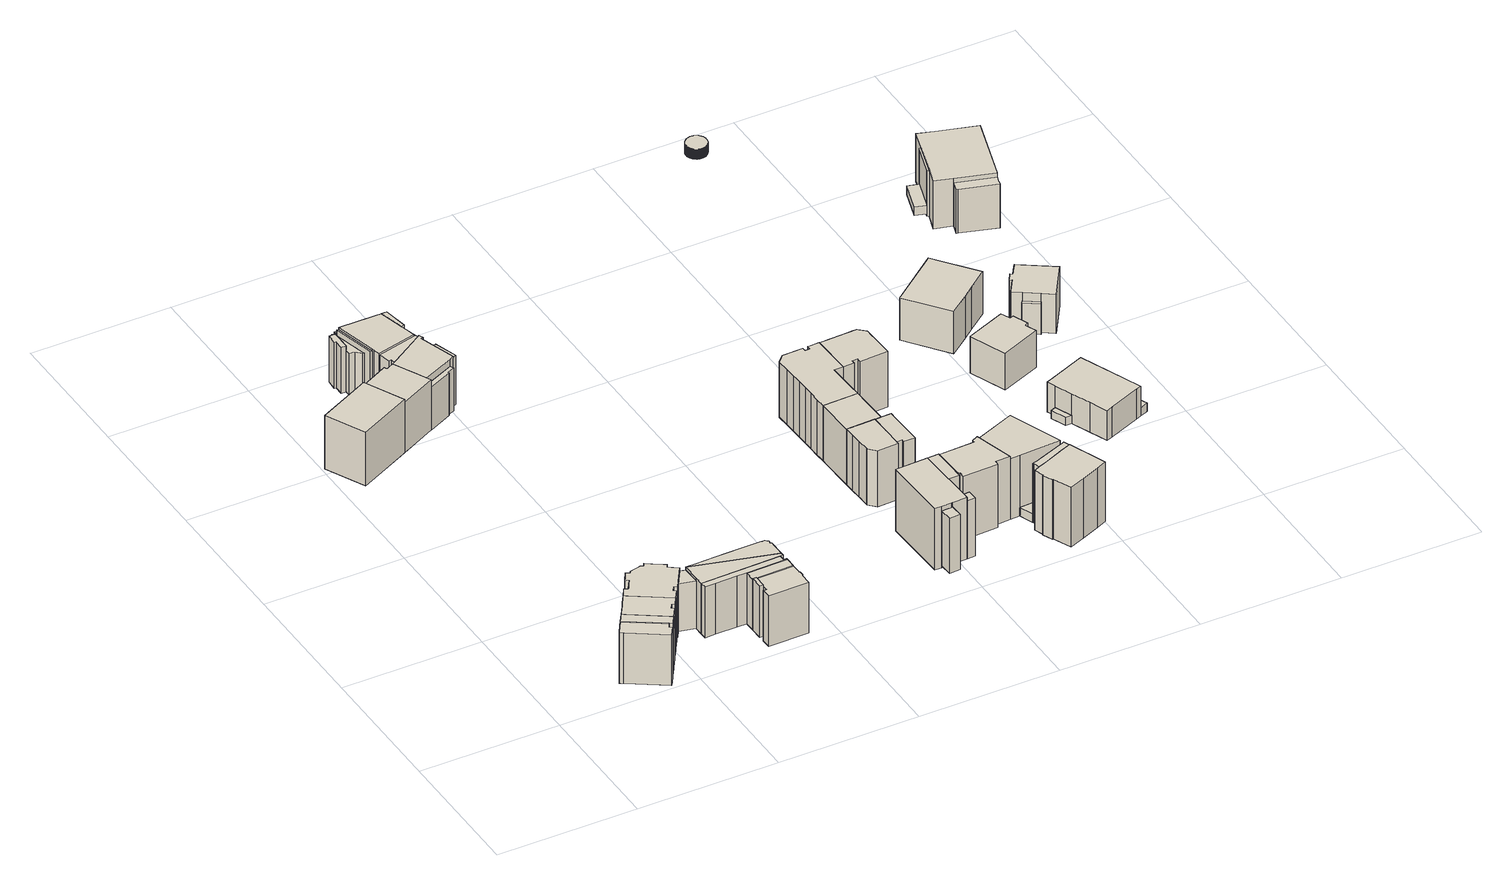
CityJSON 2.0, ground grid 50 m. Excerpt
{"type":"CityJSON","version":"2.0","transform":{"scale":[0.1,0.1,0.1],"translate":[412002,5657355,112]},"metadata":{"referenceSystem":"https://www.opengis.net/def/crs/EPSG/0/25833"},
"CityObjects":{
"building1":{"type":"Building","attributes":{"Gemeindeschluessel":14612000,"Geometrietyp2DReferenz":"3000","function":"31001_9998","roofType":"9999"},"children":["building1-1","building1-2"]},
"building1-1":{"type":"BuildingPart","attributes":{"Dachtyp_tdc":"tdcPolyFlatRoof","Dachneigung":0,"QualitaetDacherkennung":26,"Geometrietyp2DReferenz":"3000","measuredHeight":19.75,"roofType":"1000"},"parents":["building1"],"geometry":[{"type":"Solid","lod":"1","boundaries":[[[[0,1,2,3,4,5]],[[6,7,8,9,10,11]],[[5,7,6,0]],[[4,8,7,5]],[[3,9,8,4]],[[2,10,9,3]],[[1,11,10,2]],[[0,6,11,1]]]]}]},
"building1-2":{"type":"BuildingPart","attributes":{"Dachtyp_tdc":"tdcPolyFlatRoof","Dachneigung":0,"QualitaetDacherkennung":43,"Geometrietyp2DReferenz":"3000","measuredHeight":19.54,"roofType":"1000"},"parents":["building1"],"geometry":[{"type":"Solid","lod":"1","boundaries":[[[[12,13,14,15,16,17,18,19]],[[20,11,10,21,22,23,24,25]],[[19,11,20,12]],[[18,10,11,19]],[[17,21,10,18]],[[16,22,21,17]],[[15,23,22,16]],[[14,24,23,15]],[[13,25,24,14]],[[12,20,25,13]]]]}]},
"building2":{"type":"Building","attributes":{"Dachtyp_tdc":"tdcPolyFlatRoof","Gemeindeschluessel":14612000,"Dachneigung":0,"QualitaetDacherkennung":38,"Geometrietyp2DReferenz":"3000","measuredHeight":19.68,"function":"31001_9998","roofType":"1000"},"geometry":[{"type":"Solid","lod":"1","boundaries":[[[[5,4,26,27,28,29,30,31,32,33,34,35,0]],[[7,6,36,37,38,39,40,41,42,43,44,45,8]],[[0,6,7,5]],[[35,36,6,0]],[[34,37,36,35]],[[33,38,37,34]],[[32,39,38,33]],[[31,40,39,32]],[[30,41,40,31]],[[29,42,41,30]],[[28,43,42,29]],[[27,44,43,28]],[[26,45,44,27]],[[4,8,45,26]],[[5,7,8,4]]]]}]},
"building3":{"type":"Building","attributes":{"Dachtyp_tdc":"tdcPolyFlatRoof","Gemeindeschluessel":14612000,"Dachneigung":0,"QualitaetDacherkennung":42,"Geometrietyp2DReferenz":"3000","measuredHeight":19.57,"function":"31001_9998","roofType":"1000"},"geometry":[{"type":"Solid","lod":"1","boundaries":[[[[46,47,48,49,50,51,52,53,54,55,56,57,58,59,60,61,62,63,64,65,66,67,68,69,70,71,72,73]],[[74,75,76,77,78,79,80,81,82,83,84,85,86,87,88,89,90,91,92,93,94,95,96,97,98,99,100,101]],[[73,75,74,46]],[[72,76,75,73]],[[71,77,76,72]],[[70,78,77,71]],[[69,79,78,70]],[[68,80,79,69]],[[67,81,80,68]],[[66,82,81,67]],[[65,83,82,66]],[[64,84,83,65]],[[63,85,84,64]],[[62,86,85,63]],[[61,87,86,62]],[[60,88,87,61]],[[59,89,88,60]],[[58,90,89,59]],[[57,91,90,58]],[[56,92,91,57]],[[55,93,92,56]],[[54,94,93,55]],[[53,95,94,54]],[[52,96,95,53]],[[51,97,96,52]],[[50,98,97,51]],[[49,99,98,50]],[[48,100,99,49]],[[47,101,100,48]],[[46,74,101,47]]]]}]},
"building4":{"type":"Building","attributes":{"Dachtyp_tdc":"tdcHipAndGableRoof","Gemeindeschluessel":14612000,"Dachneigung":25.98,"QualitaetDacherkennung":74,"Geometrietyp2DReferenz":"3000","measuredHeight":22.42,"function":"31001_9998","roofType":"5000"},"geometry":[{"type":"Solid","lod":"1","boundaries":[[[[102,103,104,105]],[[106,107,108,109]],[[105,107,106,102]],[[104,108,107,105]],[[103,109,108,104]],[[102,106,109,103]]]]}]},
"building5":{"type":"Building","attributes":{"Gemeindeschluessel":14612000,"Geometrietyp2DReferenz":"3000","function":"31001_9998","roofType":"9999"},"children":["building5-1","building5-2"]},
"building5-1":{"type":"BuildingPart","attributes":{"Dachtyp_tdc":"tdcGableRoof","Dachneigung":25.85,"QualitaetDacherkennung":44,"Geometrietyp2DReferenz":"3000","measuredHeight":4.5,"roofType":"3100"},"parents":["building5"],"geometry":[{"type":"Solid","lod":"1","boundaries":[[[[110,111,112,113,114,115,116,117,118,119,120,121,122,123,124]],[[125,126,127,128,129,130,131,132,133,134,135,136,137,138,139]],[[124,126,125,110]],[[123,127,126,124]],[[122,128,127,123]],[[121,129,128,122]],[[120,130,129,121]],[[119,131,130,120]],[[118,132,131,119]],[[117,133,132,118]],[[116,134,133,117]],[[115,135,134,116]],[[114,136,135,115]],[[113,137,136,114]],[[112,138,137,113]],[[111,139,138,112]],[[110,125,139,111]]]]}]},
"building5-2":{"type":"BuildingPart","attributes":{"Dachtyp_tdc":"tdcGableRoof","Dachneigung":18.68,"QualitaetDacherkennung":45,"Geometrietyp2DReferenz":"3000","measuredHeight":4.35,"roofType":"3100"},"parents":["building5"],"geometry":[{"type":"MultiSurface","lod":"1","boundaries":[[[140,141,142,143,144,145,146,147,148,149,150,149,151,152,153,154]],[[155,156,157,132,158,159,130,159,160,161,162,163,164,165,166,167]],[[154,156,155,140]],[[153,157,156,154]],[[152,132,157,153]],[[151,158,132,152]],[[151,149,159,158]],[[149,159,130,150]],[[148,160,159,149]],[[147,161,160,148]],[[146,162,161,147]],[[145,163,162,146]],[[144,164,163,145]],[[143,165,164,144]],[[142,166,165,143]],[[141,167,166,142]],[[140,155,167,141]]]}]},
"building6":{"type":"Building","attributes":{"Dachtyp_tdc":"tdcFreeFormRoof","Gemeindeschluessel":14612000,"Dachneigung":36.76,"QualitaetDacherkennung":71,"Geometrietyp2DReferenz":"3000","measuredHeight":22.38,"function":"31001_9998","roofType":"5000"},"geometry":[{"type":"Solid","lod":"1","boundaries":[[[[168,169,170,171,172,173]],[[109,174,175,176,177,106]],[[173,174,109,168]],[[172,175,174,173]],[[171,176,175,172]],[[170,177,176,171]],[[169,106,177,170]],[[168,109,106,169]]]]}]},
"building7":{"type":"Building","attributes":{"Gemeindeschluessel":14612000,"Geometrietyp2DReferenz":"3000","function":"31001_9998","roofType":"9999"},"children":["building7-1","building7-2","building7-3","building7-4","building7-5"]},
"building7-1":{"type":"BuildingPart","attributes":{"Dachtyp_tdc":"tdcPolyFlatRoof","Dachneigung":0,"QualitaetDacherkennung":52,"Geometrietyp2DReferenz":"3000","measuredHeight":18.41,"roofType":"1000"},"parents":["building7"],"geometry":[{"type":"Solid","lod":"1","boundaries":[[[[178,179,180,181,182,183]],[[184,185,186,187,188,189]],[[183,185,184,178]],[[182,186,185,183]],[[181,187,186,182]],[[180,188,187,181]],[[179,189,188,180]],[[178,184,189,179]]]]}]},
"building7-2":{"type":"BuildingPart","attributes":{"Dachtyp_tdc":"tdcPolyFlatRoof","Dachneigung":0,"QualitaetDacherkennung":46,"Geometrietyp2DReferenz":"3000","measuredHeight":19.6,"roofType":"1000"},"parents":["building7"],"geometry":[{"type":"Solid","lod":"1","boundaries":[[[[190,191,192,193,194,195,196,197,198]],[[199,200,201,202,203,204,205,206,207]],[[198,200,199,190]],[[197,201,200,198]],[[196,202,201,197]],[[195,203,202,196]],[[194,204,203,195]],[[193,205,204,194]],[[192,206,205,193]],[[191,207,206,192]],[[190,199,207,191]]]]}]},
"building7-3":{"type":"BuildingPart","attributes":{"Dachtyp_tdc":"tdcPolyFlatRoof","Dachneigung":0,"QualitaetDacherkennung":49,"Geometrietyp2DReferenz":"3000","measuredHeight":19.62,"roofType":"1000"},"parents":["building7"],"geometry":[{"type":"Solid","lod":"1","boundaries":[[[[208,209,210,211,212,213,214,215,216,217,218,219,220,221,222,223]],[[224,188,225,226,227,228,229,230,231,232,233,234,235,236,237,238]],[[223,188,224,208]],[[222,225,188,223]],[[221,226,225,222]],[[220,227,226,221]],[[219,228,227,220]],[[218,229,228,219]],[[217,230,229,218]],[[216,231,230,217]],[[215,232,231,216]],[[214,233,232,215]],[[213,234,233,214]],[[212,235,234,213]],[[211,236,235,212]],[[210,237,236,211]],[[209,238,237,210]],[[208,224,238,209]]]]}]},
"building7-4":{"type":"BuildingPart","attributes":{"Dachtyp_tdc":"tdcPolyFlatRoof","Dachneigung":0,"QualitaetDacherkennung":49,"Geometrietyp2DReferenz":"3000","measuredHeight":19.62,"roofType":"1000"},"parents":["building7"],"geometry":[{"type":"Solid","lod":"1","boundaries":[[[[208,223,239,195,194,240]],[[224,241,204,203,189,188]],[[240,241,224,208]],[[194,204,241,240]],[[195,203,204,194]],[[239,189,203,195]],[[223,188,189,239]],[[208,224,188,223]]]]}]},
"building7-5":{"type":"BuildingPart","attributes":{"Dachtyp_tdc":"tdcPolyFlatRoof","Dachneigung":0,"QualitaetDacherkennung":58,"Geometrietyp2DReferenz":"3000","measuredHeight":19.65,"roofType":"1000"},"parents":["building7"],"geometry":[{"type":"Solid","lod":"1","boundaries":[[[[242,243,191,190]],[[244,199,207,245]],[[190,199,244,242]],[[191,207,199,190]],[[243,245,207,191]],[[242,244,245,243]]]]}]},
"building8":{"type":"Building","attributes":{"Gemeindeschluessel":14612000,"Geometrietyp2DReferenz":"3000","function":"31001_9998","roofType":"9999"},"children":["building8-1","building8-2"]},
"building8-1":{"type":"BuildingPart","attributes":{"Dachtyp_tdc":"tdcPolyFlatRoof","Dachneigung":0,"QualitaetDacherkennung":61,"Geometrietyp2DReferenz":"3000","measuredHeight":19.48,"roofType":"1000"},"parents":["building8"],"geometry":[{"type":"Solid","lod":"1","boundaries":[[[[246,247,248,249,250,251,252,253,254,255,256]],[[257,258,259,260,261,245,262,263,264,265,266]],[[256,258,257,246]],[[255,259,258,256]],[[254,260,259,255]],[[253,261,260,254]],[[252,245,261,253]],[[251,262,245,252]],[[250,263,262,251]],[[249,264,263,250]],[[248,265,264,249]],[[247,266,265,248]],[[246,257,266,247]]]]}]},
"building8-2":{"type":"BuildingPart","attributes":{"Dachtyp_tdc":"tdcPolyFlatRoof","Dachneigung":8.35,"QualitaetDacherkennung":62,"Geometrietyp2DReferenz":"3000","measuredHeight":19.93,"roofType":"2100"},"parents":["building8"],"geometry":[{"type":"Solid","lod":"1","boundaries":[[[[267,268,269,270]],[[244,261,260,271]],[[270,261,244,267]],[[269,260,261,270]],[[268,271,260,269]],[[267,244,271,268]]]]}]},
"building9":{"type":"Building","attributes":{"Gemeindeschluessel":14612000,"Geometrietyp2DReferenz":"3000","function":"31001_9998","roofType":"9999"},"children":["building9-1","building9-2","building9-3","building9-4","building9-5","building9-6"]},
"building9-1":{"type":"BuildingPart","attributes":{"Dachtyp_tdc":"tdcFreeFormRoof","Dachneigung":81.73,"QualitaetDacherkennung":39,"Geometrietyp2DReferenz":"3000","measuredHeight":20.29,"roofType":"5000"},"parents":["building9"],"geometry":[{"type":"Solid","lod":"1","boundaries":[[[[272,273,274,275,276,277,278,279,280]],[[281,282,283,284,285,286,287,288,289]],[[280,282,281,272]],[[279,283,282,280]],[[278,284,283,279]],[[277,285,284,278]],[[276,286,285,277]],[[275,287,286,276]],[[274,288,287,275]],[[273,289,288,274]],[[272,281,289,273]]]]}]},
"building9-2":{"type":"BuildingPart","attributes":{"Dachtyp_tdc":"tdcGableRoof","Dachneigung":38.11,"QualitaetDacherkennung":64,"Geometrietyp2DReferenz":"3000","measuredHeight":20.78,"roofType":"3100"},"parents":["building9"],"geometry":[{"type":"Solid","lod":"1","boundaries":[[[[290,291,292,293]],[[294,295,296,297]],[[293,295,294,290]],[[292,296,295,293]],[[291,297,296,292]],[[290,294,297,291]]]]}]},
"building9-3":{"type":"BuildingPart","attributes":{"Dachtyp_tdc":"tdcGableRoof","Dachneigung":45.44,"QualitaetDacherkennung":45,"Geometrietyp2DReferenz":"3000","measuredHeight":23.15,"roofType":"3100"},"parents":["building9"],"geometry":[{"type":"Solid","lod":"1","boundaries":[[[[298,299,300,301,302,303,304,305,306,307]],[[297,308,309,310,311,312,313,314,288,294]],[[307,308,297,298]],[[306,309,308,307]],[[305,310,309,306]],[[304,311,310,305]],[[303,312,311,304]],[[302,313,312,303]],[[301,314,313,302]],[[300,288,314,301]],[[299,294,288,300]],[[298,297,294,299]]]]}]},
"building9-4":{"type":"BuildingPart","attributes":{"Dachtyp_tdc":"tdcFreeFormRoof","Dachneigung":83.41,"QualitaetDacherkennung":48,"Geometrietyp2DReferenz":"3000","measuredHeight":19.82,"roofType":"5000"},"parents":["building9"],"geometry":[{"type":"Solid","lod":"1","boundaries":[[[[315,316,317,318]],[[313,319,289,314]],[[318,319,313,315]],[[317,289,319,318]],[[316,314,289,317]],[[315,313,314,316]]]]}]},
"building9-5":{"type":"BuildingPart","attributes":{"Dachtyp_tdc":"tdcGableRoof","Dachneigung":36.3,"QualitaetDacherkennung":21,"Geometrietyp2DReferenz":"3000","measuredHeight":18.09,"roofType":"3100"},"parents":["building9"],"geometry":[{"type":"Solid","lod":"1","boundaries":[[[[320,321,322,323,324,325,326,327,328,329]],[[330,331,332,333,334,335,281,336,337,338]],[[329,331,330,320]],[[328,332,331,329]],[[327,333,332,328]],[[326,334,333,327]],[[325,335,334,326]],[[324,281,335,325]],[[323,336,281,324]],[[322,337,336,323]],[[321,338,337,322]],[[320,330,338,321]]]]}]},
"building9-6":{"type":"BuildingPart","attributes":{"Dachtyp_tdc":"tdcFreeFormRoof","Dachneigung":55.7,"QualitaetDacherkennung":13,"Geometrietyp2DReferenz":"3000","measuredHeight":18.67,"roofType":"5000"},"parents":["building9"],"geometry":[{"type":"Solid","lod":"1","boundaries":[[[[339,340,341,342,343,344]],[[345,346,334,332,347,348]],[[344,346,345,339]],[[343,334,346,344]],[[342,332,334,343]],[[341,347,332,342]],[[340,348,347,341]],[[339,345,348,340]]]]}]},
"building10":{"type":"Building","attributes":{"Gemeindeschluessel":14612000,"Geometrietyp2DReferenz":"3000","function":"31001_9998","roofType":"9999"},"children":["building10-1","building10-2","building10-3","building10-4"]},
"building10-1":{"type":"BuildingPart","attributes":{"Dachtyp_tdc":"tdcFreeFormRoof","Dachneigung":74.92,"QualitaetDacherkennung":21,"Geometrietyp2DReferenz":"3000","measuredHeight":18.98,"roofType":"5000"},"parents":["building10"],"geometry":[{"type":"Solid","lod":"1","boundaries":[[[[349,350,351,352,353,354,355,356]],[[357,358,359,360,361,362,363,364]],[[356,358,357,349]],[[355,359,358,356]],[[354,360,359,355]],[[353,361,360,354]],[[352,362,361,353]],[[351,363,362,352]],[[350,364,363,351]],[[349,357,364,350]]]]}]},
"building10-2":{"type":"BuildingPart","attributes":{"Dachtyp_tdc":"tdcGableRoof","Dachneigung":38.76,"QualitaetDacherkennung":41,"Geometrietyp2DReferenz":"3000","measuredHeight":20.73,"roofType":"3100"},"parents":["building10"],"geometry":[{"type":"Solid","lod":"1","boundaries":[[[[365,366,367,368]],[[369,370,371,372]],[[368,370,369,365]],[[367,371,370,368]],[[366,372,371,367]],[[365,369,372,366]]]]}]},
"building10-3":{"type":"BuildingPart","attributes":{"Dachtyp_tdc":"tdcHipAndGableRoof","Dachneigung":34.8,"QualitaetDacherkennung":24,"Geometrietyp2DReferenz":"3000","measuredHeight":22.29,"roofType":"5000"},"parents":["building10"],"geometry":[{"type":"Solid","lod":"1","boundaries":[[[[373,374,375,376,377,378,379,380,381,382,383]],[[384,385,386,387,388,389,390,369,372,364,363]],[[383,385,384,373]],[[382,386,385,383]],[[381,387,386,382]],[[380,388,387,381]],[[379,389,388,380]],[[378,390,389,379]],[[377,369,390,378]],[[376,372,369,377]],[[375,364,372,376]],[[374,363,364,375]],[[373,384,363,374]]]]}]},
"building10-4":{"type":"BuildingPart","attributes":{"Dachtyp_tdc":"tdcGableRoof","Dachneigung":50.47,"QualitaetDacherkennung":64,"Geometrietyp2DReferenz":"3000","measuredHeight":23.07,"roofType":"3100"},"parents":["building10"],"geometry":[{"type":"Solid","lod":"1","boundaries":[[[[391,392,393,394,395,396,397,398,399,400]],[[401,388,402,386,403,404,405,406,407,408]],[[400,388,401,391]],[[399,402,388,400]],[[398,386,402,399]],[[397,403,386,398]],[[396,404,403,397]],[[395,405,404,396]],[[394,406,405,395]],[[393,407,406,394]],[[392,408,407,393]],[[391,401,408,392]]]]}]},
"building11":{"type":"Building","attributes":{"Dachtyp_tdc":"tdcGableRoof","Gemeindeschluessel":14612000,"Dachneigung":64.94,"QualitaetDacherkennung":9,"Geometrietyp2DReferenz":"3000","measuredHeight":23.88,"function":"31001_9998","roofType":"3100"},"geometry":[{"type":"Solid","lod":"1","boundaries":[[[[409,410,411,412]],[[413,414,415,416]],[[412,414,413,409]],[[411,415,414,412]],[[410,416,415,411]],[[409,413,416,410]]]]}]},
"building12":{"type":"Building","attributes":{"Gemeindeschluessel":14612000,"Geometrietyp2DReferenz":"3000","function":"31001_9998","roofType":"9999"},"children":["building12-1","building12-2","building12-3"]},
"building12-1":{"type":"BuildingPart","attributes":{"Dachtyp_tdc":"tdcGableRoof","Dachneigung":36,"QualitaetDacherkennung":92,"Geometrietyp2DReferenz":"3000","measuredHeight":26.16,"roofType":"3100"},"parents":["building12"],"geometry":[{"type":"Solid","lod":"1","boundaries":[[[[417,418,419,420,421,422,423]],[[424,425,426,427,428,429,430]],[[423,425,424,417]],[[422,426,425,423]],[[421,427,426,422]],[[420,428,427,421]],[[419,429,428,420]],[[418,430,429,419]],[[417,424,430,418]]]]}]},
"building12-2":{"type":"BuildingPart","attributes":{"Dachtyp_tdc":"tdcHipAndGableRoof","Dachneigung":38.41,"QualitaetDacherkennung":63,"Geometrietyp2DReferenz":"3000","measuredHeight":26.2,"roofType":"5000"},"parents":["building12"],"geometry":[{"type":"Solid","lod":"1","boundaries":[[[[431,423,422,432,433,434,435,436,437,438]],[[439,440,441,442,443,444,445,446,426,425]],[[438,440,439,431]],[[437,441,440,438]],[[436,442,441,437]],[[435,443,442,436]],[[434,444,443,435]],[[433,445,444,434]],[[432,446,445,433]],[[422,426,446,432]],[[423,425,426,422]],[[431,439,425,423]]]]}]},
"building12-3":{"type":"BuildingPart","attributes":{"Dachtyp_tdc":"tdcPolyFlatRoof","Dachneigung":26.64,"QualitaetDacherkennung":100,"Geometrietyp2DReferenz":"3000","measuredHeight":23.22,"roofType":"2100"},"parents":["building12"],"geometry":[{"type":"Solid","lod":"1","boundaries":[[[[447,448,449,450]],[[451,452,440,439]],[[450,452,451,447]],[[449,440,452,450]],[[448,439,440,449]],[[447,451,439,448]]]]}]},
"building13":{"type":"Building","attributes":{"Gemeindeschluessel":14612000,"Geometrietyp2DReferenz":"3000","function":"31001_9998","roofType":"9999"},"children":["building13-1","building13-2","building13-3"]},
"building13-1":{"type":"BuildingPart","attributes":{"Dachtyp_tdc":"tdcPolyFlatRoof","Dachneigung":0,"QualitaetDacherkennung":44,"Geometrietyp2DReferenz":"3000","measuredHeight":21.43,"roofType":"1000"},"parents":["building13"],"geometry":[{"type":"Solid","lod":"1","boundaries":[[[[453,454,455,456]],[[457,458,459,460]],[[456,458,457,453]],[[455,459,458,456]],[[454,460,459,455]],[[453,457,460,454]]]]}]},
"building13-2":{"type":"BuildingPart","attributes":{"Dachtyp_tdc":"tdcPolyFlatRoof","Dachneigung":0,"QualitaetDacherkennung":56,"Geometrietyp2DReferenz":"3000","measuredHeight":21.45,"roofType":"1000"},"parents":["building13"],"geometry":[{"type":"Solid","lod":"1","boundaries":[[[[461,462,463,464,465,466,467,468,469,456]],[[470,458,471,472,473,474,475,476,477,478]],[[456,458,470,461]],[[469,471,458,456]],[[468,472,471,469]],[[467,473,472,468]],[[466,474,473,467]],[[465,475,474,466]],[[464,476,475,465]],[[463,477,476,464]],[[462,478,477,463]],[[461,470,478,462]]]]}]},
"building13-3":{"type":"BuildingPart","attributes":{"Dachtyp_tdc":"tdcPolyFlatRoof","Dachneigung":0,"QualitaetDacherkennung":40,"Geometrietyp2DReferenz":"3000","measuredHeight":21.57,"roofType":"1000"},"parents":["building13"],"geometry":[{"type":"Solid","lod":"1","boundaries":[[[[479,480,481,482,483,484,485,486,487]],[[470,478,488,489,490,491,492,493,459]],[[487,478,470,479]],[[486,488,478,487]],[[485,489,488,486]],[[484,490,489,485]],[[483,491,490,484]],[[482,492,491,483]],[[481,493,492,482]],[[480,459,493,481]],[[479,470,459,480]]]]}]},
"building14":{"type":"Building","attributes":{"Dachtyp_tdc":"tdcPolyFlatRoof","Gemeindeschluessel":14612000,"Dachneigung":0,"QualitaetDacherkennung":51,"Geometrietyp2DReferenz":"3000","measuredHeight":21.41,"function":"31001_9998","roofType":"1000"},"geometry":[{"type":"Solid","lod":"1","boundaries":[[[[494,495,496,497,498,499,500,501,502,503,504,454,453,505,506,507,508,509]],[[510,511,512,513,514,515,516,517,518,519,520,521,522,523,524,525,526,527]],[[509,511,510,494]],[[508,512,511,509]],[[507,513,512,508]],[[506,514,513,507]],[[505,515,514,506]],[[453,516,515,505]],[[454,517,516,453]],[[504,518,517,454]],[[503,519,518,504]],[[502,520,519,503]],[[501,521,520,502]],[[500,522,521,501]],[[499,523,522,500]],[[498,524,523,499]],[[497,525,524,498]],[[496,526,525,497]],[[495,527,526,496]],[[494,510,527,495]]]]}]},
"building15":{"type":"Building","attributes":{"Dachtyp_tdc":"tdcFreeFormRoof","Gemeindeschluessel":14612000,"Dachneigung":37.62,"QualitaetDacherkennung":92,"Geometrietyp2DReferenz":"3000","measuredHeight":27.52,"function":"31001_9998","roofType":"5000"},"geometry":[{"type":"Solid","lod":"1","boundaries":[[[[528,529,530,531,532,533,534,535,536,537]],[[538,539,540,541,542,543,544,545,546,547]],[[537,539,538,528]],[[536,540,539,537]],[[535,541,540,536]],[[534,542,541,535]],[[533,543,542,534]],[[532,544,543,533]],[[531,545,544,532]],[[530,546,545,531]],[[529,547,546,530]],[[528,538,547,529]]]]}]},
"building16":{"type":"Building","attributes":{"Dachtyp_tdc":"tdcPolyFlatRoof","Gemeindeschluessel":14612000,"Dachneigung":0,"QualitaetDacherkennung":48,"Geometrietyp2DReferenz":"3000","measuredHeight":21.56,"function":"31001_9998","roofType":"1000"},"geometry":[{"type":"Solid","lod":"1","boundaries":[[[[548,549,550,551,552,553,554,555,556,557,558,559,560,561]],[[562,563,564,565,566,567,568,569,570,571,572,573,574,575]],[[561,563,562,548]],[[560,564,563,561]],[[559,565,564,560]],[[558,566,565,559]],[[557,567,566,558]],[[556,568,567,557]],[[555,569,568,556]],[[554,570,569,555]],[[553,571,570,554]],[[552,572,571,553]],[[551,573,572,552]],[[550,574,573,551]],[[549,575,574,550]],[[548,562,575,549]]]]}]},
"building17":{"type":"Building","attributes":{"Gemeindeschluessel":14612000,"Geometrietyp2DReferenz":"3000","function":"31001_9998","roofType":"9999"},"children":["building17-1","building17-2"]},
"building17-1":{"type":"BuildingPart","attributes":{"Dachtyp_tdc":"tdcPolyFlatRoof","Dachneigung":6.9,"QualitaetDacherkennung":29,"Geometrietyp2DReferenz":"3000","measuredHeight":3.65,"roofType":"2100"},"parents":["building17"],"geometry":[{"type":"Solid","lod":"1","boundaries":[[[[576,577,578,579,580,581]],[[582,583,584,585,586,587]],[[581,583,582,576]],[[580,584,583,581]],[[579,585,584,580]],[[578,586,585,579]],[[577,587,586,578]],[[576,582,587,577]]]]}]},
"building17-2":{"type":"BuildingPart","attributes":{"Dachtyp_tdc":"tdcGableRoof","Dachneigung":17.9,"QualitaetDacherkennung":15,"Geometrietyp2DReferenz":"3000","measuredHeight":25.08,"roofType":"3100"},"parents":["building17"],"geometry":[{"type":"Solid","lod":"1","boundaries":[[[[588,589,590,591,592]],[[582,538,547,593,583]],[[592,538,582,588]],[[591,547,538,592]],[[590,593,547,591]],[[589,583,593,590]],[[588,582,583,589]]]]}]},
"building18":{"type":"Building","attributes":{"Gemeindeschluessel":14612000,"Geometrietyp2DReferenz":"3000","function":"31001_9998","roofType":"9999"},"children":["building18-1","building18-2"]},
"building18-1":{"type":"BuildingPart","attributes":{"Dachtyp_tdc":"tdcCutGableRoof","Dachneigung":37.56,"QualitaetDacherkennung":64,"Geometrietyp2DReferenz":"3000","measuredHeight":25.88,"roofType":"9999"},"parents":["building18"],"geometry":[{"type":"Solid","lod":"1","boundaries":[[[[594,595,596,597,598,599,600,601,602,603,604,605,606]],[[607,608,609,610,611,612,613,614,615,616,617,618,619]],[[606,608,607,594]],[[605,609,608,606]],[[604,610,609,605]],[[603,611,610,604]],[[602,612,611,603]],[[601,613,612,602]],[[600,614,613,601]],[[599,615,614,600]],[[598,616,615,599]],[[597,617,616,598]],[[596,618,617,597]],[[595,619,618,596]],[[594,607,619,595]]]]}]},
"building18-2":{"type":"BuildingPart","attributes":{"Dachtyp_tdc":"tdcCutGableRoof","Dachneigung":56.03,"QualitaetDacherkennung":53,"Geometrietyp2DReferenz":"3000","measuredHeight":25.89,"roofType":"9999"},"parents":["building18"],"geometry":[{"type":"Solid","lod":"1","boundaries":[[[[620,621,622,623,624,625,626,627,628,629,630,631]],[[632,633,607,634,635,617,636,637,638,639,640,641]],[[631,633,632,620]],[[630,607,633,631]],[[629,634,607,630]],[[628,635,634,629]],[[627,617,635,628]],[[626,636,617,627]],[[625,637,636,626]],[[624,638,637,625]],[[623,639,638,624]],[[622,640,639,623]],[[621,641,640,622]],[[620,632,641,621]]]]}]},
"building19":{"type":"Building","attributes":{"Dachtyp_tdc":"tdcFreeFormRoof","Gemeindeschluessel":14612000,"Dachneigung":29.8,"QualitaetDacherkennung":33,"Geometrietyp2DReferenz":"3000","measuredHeight":16.16,"function":"31001_9998","roofType":"5000"},"geometry":[{"type":"Solid","lod":"1","boundaries":[[[[642,643,644,645,646,647,648,649]],[[650,651,652,653,654,655,656,657]],[[649,651,650,642]],[[648,652,651,649]],[[647,653,652,648]],[[646,654,653,647]],[[645,655,654,646]],[[644,656,655,645]],[[643,657,656,644]],[[642,650,657,643]]]]}]},
"building20":{"type":"Building","attributes":{"name":"Dresden School of Management","Dachtyp_tdc":"tdcFreeFormRoof","Gemeindeschluessel":14612000,"Dachneigung":17.14,"QualitaetDacherkennung":80,"Geometrietyp2DReferenz":"3000","measuredHeight":17.68,"function":"31001_3021","roofType":"5000"},"geometry":[{"type":"Solid","lod":"1","boundaries":[[[[658,659,660,661,662,663]],[[664,665,666,667,668,669]],[[663,665,664,658]],[[662,666,665,663]],[[661,667,666,662]],[[660,668,667,661]],[[659,669,668,660]],[[658,664,669,659]]]]}]},
"building21":{"type":"Building","attributes":{"Gemeindeschluessel":14612000,"Geometrietyp2DReferenz":"3000","function":"31001_9998","roofType":"9999"},"children":["building21-1","building21-2","building21-3"]},
"building21-1":{"type":"BuildingPart","attributes":{"Dachtyp_tdc":"tdcPolyFlatRoof","Dachneigung":0,"QualitaetDacherkennung":55,"Geometrietyp2DReferenz":"3000","measuredHeight":3.1,"roofType":"1000"},"parents":["building21"],"geometry":[{"type":"Solid","lod":"1","boundaries":[[[[670,671,672,673]],[[674,675,676,677]],[[673,675,674,670]],[[672,676,675,673]],[[671,677,676,672]],[[670,674,677,671]]]]}]},
"building21-2":{"type":"BuildingPart","attributes":{"Dachtyp_tdc":"tdcCutGableRoof","Dachneigung":0.005,"QualitaetDacherkennung":49,"Geometrietyp2DReferenz":"3000","measuredHeight":14.62,"roofType":"9999"},"parents":["building21"],"geometry":[{"type":"Solid","lod":"1","boundaries":[[[[678,679,680,681,682,683,684,685,686,687,688,689]],[[690,691,692,693,694,695,696,674,677,697,698,699]],[[689,691,690,678]],[[688,692,691,689]],[[687,693,692,688]],[[686,694,693,687]],[[685,695,694,686]],[[684,696,695,685]],[[683,674,696,684]],[[682,677,674,683]],[[681,697,677,682]],[[680,698,697,681]],[[679,699,698,680]],[[678,690,699,679]]]]}]},
"building21-3":{"type":"BuildingPart","attributes":{"Dachtyp_tdc":"tdcPolyFlatRoof","Dachneigung":0,"QualitaetDacherkennung":85,"Geometrietyp2DReferenz":"3000","measuredHeight":3.17,"roofType":"1000"},"parents":["building21"],"geometry":[{"type":"Solid","lod":"1","boundaries":[[[[700,701,702,703]],[[691,704,705,692]],[[703,704,691,700]],[[702,705,704,703]],[[701,692,705,702]],[[700,691,692,701]]]]}]},
"building22":{"type":"Building","attributes":{"Dachtyp_tdc":"tdcFreeFormRoof","Gemeindeschluessel":14612000,"Dachneigung":11.01,"QualitaetDacherkennung":68,"Geometrietyp2DReferenz":"3000","measuredHeight":4.12,"function":"31001_9998","roofType":"5000"},"geometry":[{"type":"Solid","lod":"1","boundaries":[[[[706,707,708,709,710,711,712,713,714,715,716,717,718,719,720,721,722,723,724,725,726,727,728,729,730,731,732,733,734,735,736,737,738,739,740,741,742,743,744,745,746,747,748,749,750,751,752,753,754,755,756,757,758,759,760,761,762,763,764,765,766,767,768,769,770,771,772,773,774,775,776,777,778,779,780,781,782,783,784,785,786,787,788,789,790,791,792,793]],[[794,795,796,797,798,799,800,801,802,803,804,805,806,807,808,809,810,811,812,813,814,815,816,817,818,819,820,821,822,823,824,825,826,827,828,829,830,831,832,833,834,835,836,837,838,839,840,841,842,843,844,845,846,847,848,849,850,851,852,853,854,855,856,857,858,859,860,861,862,863,864,865,866,867,868,869,870,871,872,873,874,875,876,877,878,879,880,881]],[[793,795,794,706]],[[792,796,795,793]],[[791,797,796,792]],[[790,798,797,791]],[[789,799,798,790]],[[788,800,799,789]],[[787,801,800,788]],[[786,802,801,787]],[[785,803,802,786]],[[784,804,803,785]],[[783,805,804,784]],[[782,806,805,783]],[[781,807,806,782]],[[780,808,807,781]],[[779,809,808,780]],[[778,810,809,779]],[[777,811,810,778]],[[776,812,811,777]],[[775,813,812,776]],[[774,814,813,775]],[[773,815,814,774]],[[772,816,815,773]],[[771,817,816,772]],[[770,818,817,771]],[[769,819,818,770]],[[768,820,819,769]],[[767,821,820,768]],[[766,822,821,767]],[[765,823,822,766]],[[764,824,823,765]],[[763,825,824,764]],[[762,826,825,763]],[[761,827,826,762]],[[760,828,827,761]],[[759,829,828,760]],[[758,830,829,759]],[[757,831,830,758]],[[756,832,831,757]],[[755,833,832,756]],[[754,834,833,755]],[[753,835,834,754]],[[752,836,835,753]],[[751,837,836,752]],[[750,838,837,751]],[[749,839,838,750]],[[748,840,839,749]],[[747,841,840,748]],[[746,842,841,747]],[[745,843,842,746]],[[744,844,843,745]],[[743,845,844,744]],[[742,846,845,743]],[[741,847,846,742]],[[740,848,847,741]],[[739,849,848,740]],[[738,850,849,739]],[[737,851,850,738]],[[736,852,851,737]],[[735,853,852,736]],[[734,854,853,735]],[[733,855,854,734]],[[732,856,855,733]],[[731,857,856,732]],[[730,858,857,731]],[[729,859,858,730]],[[728,860,859,729]],[[727,861,860,728]],[[726,862,861,727]],[[725,863,862,726]],[[724,864,863,725]],[[723,865,864,724]],[[722,866,865,723]],[[721,867,866,722]],[[720,868,867,721]],[[719,869,868,720]],[[718,870,869,719]],[[717,871,870,718]],[[716,872,871,717]],[[715,873,872,716]],[[714,874,873,715]],[[713,875,874,714]],[[712,876,875,713]],[[711,877,876,712]],[[710,878,877,711]],[[709,879,878,710]],[[708,880,879,709]],[[707,881,880,708]],[[706,794,881,707]]]]}]},
"building23":{"type":"Building","attributes":{"Gemeindeschluessel":14612000,"Geometrietyp2DReferenz":"3000","function":"31001_9998","roofType":"9999"},"children":["building23-1","building23-2"]},
"building23-1":{"type":"BuildingPart","attributes":{"Dachtyp_tdc":"tdcFreeFormRoof","Dachneigung":60.29,"QualitaetDacherkennung":28,"Geometrietyp2DReferenz":"3000","measuredHeight":12.38,"roofType":"5000"},"parents":["building23"],"geometry":[{"type":"Solid","lod":"1","boundaries":[[[[882,883,884,885]],[[886,887,888,889]],[[885,887,886,882]],[[884,888,887,885]],[[883,889,888,884]],[[882,886,889,883]]]]}]},
"building23-2":{"type":"BuildingPart","attributes":{"Dachtyp_tdc":"tdcTentRoof","Dachneigung":25.1,"QualitaetDacherkennung":44,"Geometrietyp2DReferenz":"3000","measuredHeight":16.92,"roofType":"3500"},"parents":["building23"],"geometry":[{"type":"Solid","lod":"1","boundaries":[[[[890,891,892,893,894,895,896,897,898,899,900,901,902]],[[887,903,904,905,906,907,908,909,910,911,912,913,888]],[[901,903,887,902]],[[900,904,903,901]],[[899,905,904,900]],[[898,906,905,899]],[[897,907,906,898]],[[896,908,907,897]],[[895,909,908,896]],[[894,910,909,895]],[[893,911,910,894]],[[892,912,911,893]],[[891,913,912,892]],[[890,888,913,891]],[[902,887,888,890]]]]}]},
"building24":{"type":"Building","attributes":{"Dachtyp_tdc":"tdcFreeFormRoof","Gemeindeschluessel":14612000,"Dachneigung":22.52,"QualitaetDacherkennung":4,"Geometrietyp2DReferenz":"3000","measuredHeight":3.77,"function":"31001_9998","roofType":"5000"},"geometry":[{"type":"Solid","lod":"1","boundaries":[[[[914,915,916,917]],[[918,919,920,921]],[[917,919,918,914]],[[916,920,919,917]],[[915,921,920,916]],[[914,918,921,915]]]]}]},
"building25":{"type":"Building","attributes":{"Gemeindeschluessel":14612000,"Geometrietyp2DReferenz":"3000","function":"31001_9998","roofType":"9999"},"children":["building25-1","building25-2","building25-3","building25-4"]},
"building25-1":{"type":"BuildingPart","attributes":{"Dachtyp_tdc":"tdcFreeFormRoof","Dachneigung":19.65,"QualitaetDacherkennung":21,"Geometrietyp2DReferenz":"3000","measuredHeight":16.31,"roofType":"5000"},"parents":["building25"],"geometry":[{"type":"Solid","lod":"1","boundaries":[[[[922,923,924,925,926]],[[927,928,929,930,931]],[[926,928,927,922]],[[925,929,928,926]],[[924,930,929,925]],[[923,931,930,924]],[[922,927,931,923]]]]}]},
"building25-2":{"type":"BuildingPart","attributes":{"Dachtyp_tdc":"tdcPolyFlatRoof","Dachneigung":19.22,"QualitaetDacherkennung":21,"Geometrietyp2DReferenz":"3000","measuredHeight":19.89,"roofType":"2100"},"parents":["building25"],"geometry":[{"type":"Solid","lod":"1","boundaries":[[[[932,933,934,935,936,937]],[[938,939,940,941,942,943]],[[936,939,938,937]],[[935,940,939,936]],[[934,941,940,935]],[[933,942,941,934]],[[932,943,942,933]],[[937,938,943,932]]]]}]},
"building25-3":{"type":"BuildingPart","attributes":{"Dachtyp_tdc":"tdcCutTentRoof","Dachneigung":33.49,"QualitaetDacherkennung":26,"Geometrietyp2DReferenz":"3000","measuredHeight":21.14,"roofType":"9999"},"parents":["building25"],"geometry":[{"type":"Solid","lod":"1","boundaries":[[[[944,945,946,947,948,949,950,951]],[[943,952,931,930,953,954,955,938]],[[951,952,943,944]],[[950,931,952,951]],[[949,930,931,950]],[[948,953,930,949]],[[947,954,953,948]],[[946,955,954,947]],[[945,938,955,946]],[[944,943,938,945]]]]}]},
"building25-4":{"type":"BuildingPart","attributes":{"Dachtyp_tdc":"tdcPolyFlatRoof","Dachneigung":35.39,"QualitaetDacherkennung":36,"Geometrietyp2DReferenz":"3000","measuredHeight":18.38,"roofType":"2100"},"parents":["building25"],"geometry":[{"type":"Solid","lod":"1","boundaries":[[[[956,957,958,959,960,961,962]],[[954,953,963,964,965,966,967]],[[962,953,954,956]],[[961,963,953,962]],[[960,964,963,961]],[[959,965,964,960]],[[958,966,965,959]],[[957,967,966,958]],[[956,954,967,957]]]]}]}
},
"vertices":[
[317,178,206],[297,147,206],[427,66,206],[437,60,206],[455,88,206],[329,170,206],[317,178,9],[329,170,9],[455,88,9],[437,60,9],[427,66,9],[297,147,9],
[286,130,204],[266,98,204],[278,90,204],[404,10,204],[426,43,204],[417,49,204],[427,66,204],[297,147,204],[286,130,9],[417,49,9],[426,43,9],[404,10,9],[278,90,9],[266,98,9],
[478,124,206],[469,130,206],[480,147,206],[489,141,206],[507,169,206],[508,171,206],[381,252,206],[369,260,206],[349,228,206],[338,210,206],[338,210,9],[349,228,9],[369,260,9],[381,252,9],[508,171,9],[507,169,9],[489,141,9],[480,147,9],[469,130,9],[478,124,9],
[595,304,205],[562,326,205],[569,338,205],[564,341,205],[552,349,205],[508,377,205],[501,366,205],[492,371,205],[483,369,205],[463,365,205],[451,362,205],[446,354,205],[439,359,205],[434,362,205],[414,329,205],[425,322,205],[401,283,205],[388,291,205],[369,260,205],[381,252,205],[508,171,205],[529,203,205],[519,209,205],[530,226,205],[540,219,205],[558,247,205],[568,262,205],[583,286,205],[595,304,10],[583,286,10],[568,262,10],[558,247,10],[540,219,10],[530,226,10],[519,209,10],[529,203,10],[508,171,10],[381,252,10],[369,260,10],[388,291,10],[401,283,10],[425,322,10],[414,329,10],[434,362,10],[439,359,10],[446,354,10],[451,362,10],[463,365,10],[483,369,10],[492,371,10],[501,366,10],[508,377,10],[552,349,10],[564,341,10],[569,338,10],[562,326,10],
[267,1481,212],[199,1621,212],[9,1527,212],[78,1387,212],[267,1481,6],[78,1387,6],[9,1527,6],[199,1621,6],
[580,345,56],[584,351,56],[590,347,56],[600,363,56],[611,380,56],[605,384,56],[609,390,56],[575,412,56],[571,406,56],[560,388,56],[546,366,56],[558,359,56],[552,349,56],[564,341,56],[570,351,56],[580,345,20],[570,351,20],[564,341,20],[552,349,20],[558,359,20],[546,366,20],[560,388,20],[571,406,20],[575,412,20],[609,390,20],[605,384,20],[611,380,20],[600,363,20],[590,347,20],[584,351,20],
[538,436,58],[534,430,58],[528,433,58],[517,416,58],[507,400,58],[513,396,58],[509,390,58],[543,368,58],[547,374,58],[550,372,58],[546,366,58],[560,389,58],[571,406,58],[569,408,58],[573,414,58],[538,436,20],[573,414,20],[569,408,20],[560,389,20],[550,372,20],[547,374,20],[543,368,20],[509,390,20],[513,396,20],[507,400,20],[517,416,20],[528,433,20],[534,430,20],
[199,1621,200],[267,1481,200],[398,1545,200],[332,1676,200],[305,1662,200],[300,1672,200],[300,1672,6],[305,1662,6],[332,1676,6],[398,1545,6],
[558,247,193],[614,233,193],[613,299,193],[595,304,193],[583,286,193],[568,262,193],[558,247,9],[568,262,9],[583,286,9],[595,304,9],[613,299,9],[614,233,9],
[764,179,205],[909,182,205],[909,185,205],[898,185,205],[898,206,205],[614,200,205],[615,177,205],[654,178,205],[730,179,205],[764,179,9],[730,179,9],[654,178,9],[615,177,9],[614,200,9],[898,206,9],[898,185,9],[909,185,9],[909,182,9],
[908,219,205],[908,279,205],[902,284,205],[906,287,205],[905,292,205],[895,301,205],[891,302,205],[887,299,205],[883,303,205],[835,302,205],[798,302,205],[760,301,205],[724,301,205],[689,300,205],[653,299,205],[613,299,205],[908,219,9],[653,299,9],[689,300,9],[724,301,9],[760,301,9],[798,302,9],[835,302,9],[883,303,9],[887,299,9],[891,302,9],[895,301,9],[905,292,9],[906,287,9],[902,284,9],[908,279,9],
[614,233,205],[909,206,205],[909,206,9],
[764,141,205],[909,143,205],[764,141,9],[909,143,9],
[766,42,204],[910,44,204],[910,87,204],[913,90,204],[912,104,204],[910,107,204],[909,143,204],[777,141,204],[777,96,204],[778,75,204],[765,75,204],[766,42,9],[765,75,9],[778,75,9],[777,96,9],[777,141,9],[910,107,9],[912,104,9],[913,90,9],[910,87,9],[910,44,9],
[764,141,208],[765,96,208],[777,96,208],[777,141,208],[765,96,9],
[271,1941,175],[274,1930,175],[418,1929,175],[418,1940,175],[380,1940,175],[380,1944,175],[340,1944,175],[303,1945,175],[303,1941,175],[271,1941,6],[303,1941,6],[303,1945,6],[340,1944,6],[380,1944,6],[380,1940,6],[418,1940,6],[418,1929,6],[274,1930,6],
[432,1929,196],[455,1838,196],[465,1841,196],[451,1928,196],[432,1929,6],[451,1928,6],[465,1841,6],[455,1838,6],
[455,1838,195],[432,1929,195],[418,1929,195],[281,1930,195],[318,1781,195],[320,1772,195],[326,1750,195],[326,1749,195],[468,1784,195],[466,1792,195],[466,1792,6],[468,1784,6],[326,1749,6],[326,1750,6],[320,1772,6],[318,1781,6],[281,1930,6],
[318,1781,188],[281,1930,188],[274,1930,188],[311,1780,188],[311,1780,6],
[282,1828,167],[299,1808,167],[304,1808,167],[290,1862,167],[271,1941,167],[263,1941,167],[262,1918,167],[262,1863,167],[262,1848,167],[262,1829,167],[282,1828,6],[262,1829,6],[262,1848,6],[262,1863,6],[262,1918,6],[263,1941,6],[290,1862,6],[304,1808,6],[299,1808,6],
[239,1881,184],[246,1881,184],[245,1848,184],[262,1848,184],[262,1918,184],[240,1918,184],[239,1881,6],[240,1918,6],[245,1848,6],[246,1881,6],
[507,1598,172],[501,1612,172],[390,1561,172],[393,1555,172],[398,1545,172],[399,1544,172],[482,1584,172],[481,1586,172],[507,1598,7],[481,1586,7],[482,1584,7],[399,1544,7],[398,1545,7],[393,1555,7],[390,1561,7],[501,1612,7],
[490,1703,196],[517,1619,196],[529,1625,196],[502,1707,196],[490,1703,7],[502,1707,7],[529,1625,7],[517,1619,7],
[364,1614,199],[390,1561,199],[501,1612,199],[517,1619,199],[490,1703,199],[475,1750,199],[483,1753,199],[477,1769,199],[470,1764,199],[350,1687,199],[332,1676,199],[364,1614,7],[332,1676,7],[350,1687,7],[470,1764,7],[477,1769,7],[483,1753,7],[475,1750,7],
[470,1792,191],[466,1792,191],[468,1784,191],[385,1763,191],[326,1749,191],[337,1706,191],[345,1708,191],[350,1687,191],[397,1717,191],[477,1769,191],[470,1792,7],[397,1717,7],[345,1708,7],[337,1706,7],[326,1749,7],[385,1763,7],[468,1784,7],[466,1792,7],
[1475,143,230],[1436,141,230],[1438,95,230],[1477,97,230],[1475,143,17],[1477,97,17],[1438,95,17],[1436,141,17],
[1562,257,248],[1562,261,248],[1559,378,248],[1559,385,248],[1555,385,248],[1520,384,248],[1524,256,248],[1562,257,10],[1524,256,10],[1520,384,10],[1555,385,10],[1559,385,10],[1559,378,10],[1562,261,10],
[1526,180,248],[1519,384,248],[1404,380,248],[1411,141,248],[1436,141,248],[1472,142,248],[1475,143,248],[1527,144,248],[1526,180,10],[1527,144,10],[1475,143,10],[1472,142,10],[1436,141,10],[1411,141,10],[1404,380,10],[1519,384,10],
[1556,181,234],[1526,180,234],[1527,144,234],[1557,145,234],[1556,181,10],[1557,145,10],
[1506,810,227],[1382,806,227],[1386,662,227],[1510,666,227],[1506,810,12],[1510,666,12],[1386,662,12],[1382,806,12],
[1487,666,227],[1490,528,227],[1510,529,227],[1510,519,227],[1550,520,227],[1549,569,227],[1548,605,227],[1547,642,227],[1546,667,227],[1487,666,12],[1546,667,12],[1547,642,12],[1548,605,12],[1549,569,12],[1550,520,12],[1510,519,12],[1510,529,12],[1490,528,12],
[1487,666,228],[1386,662,228],[1387,625,228],[1389,587,228],[1390,542,228],[1390,539,228],[1415,515,228],[1490,518,228],[1490,528,228],[1490,518,12],[1415,515,12],[1390,539,12],[1390,542,12],[1389,587,12],[1387,625,12],
[1490,1086,227],[1471,1085,227],[1471,1099,227],[1397,1097,227],[1373,1072,227],[1375,1026,227],[1376,986,227],[1377,950,227],[1378,912,227],[1379,879,227],[1380,841,227],[1501,952,227],[1534,953,227],[1530,1101,227],[1492,1100,227],[1489,1100,227],[1490,1086,13],[1489,1100,13],[1492,1100,13],[1530,1101,13],[1534,953,13],[1501,952,13],[1506,810,13],[1382,806,13],[1380,841,13],[1379,879,13],[1378,912,13],[1377,950,13],[1376,986,13],[1375,1026,13],[1373,1072,13],[1397,1097,13],[1471,1099,13],[1471,1085,13],
[1745,262,252],[1706,402,252],[1684,392,252],[1684,382,252],[1559,378,252],[1562,261,252],[1567,261,252],[1567,240,252],[1692,244,252],[1693,260,252],[1745,262,8],[1693,260,8],[1692,244,8],[1567,240,8],[1567,261,8],[1562,261,8],[1559,378,8],[1684,382,8],[1684,392,8],[1706,402,8],
[1615,1104,226],[1568,1102,226],[1530,1101,226],[1534,953,226],[1574,955,226],[1574,968,226],[1594,969,226],[1595,955,226],[1695,958,226],[1694,996,226],[1691,1065,226],[1691,1082,226],[1666,1105,226],[1654,1105,226],[1615,1104,11],[1654,1105,11],[1666,1105,11],[1691,1082,11],[1691,1065,11],[1694,996,11],[1695,958,11],[1595,955,11],[1594,969,11],[1574,968,11],[1574,955,11],[1534,953,11],[1530,1101,11],[1568,1102,11],
[1781,264,41],[1799,214,41],[1810,218,41],[1811,217,41],[1933,263,41],[1929,273,41],[1781,264,8],[1929,273,8],[1933,263,8],[1811,217,8],[1810,218,8],[1799,214,8],
[1781,264,242],[1929,273,242],[1856,463,242],[1706,402,242],[1745,262,242],[1856,463,8],
[1946,243,239],[1909,228,239],[1845,201,239],[1810,187,239],[1785,176,239],[1798,143,239],[1795,142,239],[1810,106,239],[1813,108,239],[1841,43,239],[1899,67,239],[1964,94,239],[1999,108,239],[1946,243,9],[1999,108,9],[1964,94,9],[1899,67,9],[1841,43,9],[1813,108,9],[1810,106,9],[1795,142,9],[1798,143,9],[1785,176,9],[1810,187,9],[1845,201,9],[1909,228,9],
[1933,263,237],[1903,252,237],[1836,226,237],[1811,217,237],[1810,218,237],[1799,214,237],[1801,209,237],[1810,187,237],[1846,201,237],[1912,229,237],[1946,243,237],[1937,265,237],[1933,263,9],[1937,265,9],[1912,229,9],[1846,201,9],[1801,209,9],[1799,214,9],[1810,218,9],[1811,217,9],[1836,226,9],[1903,252,9],
[2061,864,149],[2202,922,149],[2186,963,149],[2199,969,149],[2176,1023,149],[2163,1019,149],[2149,1052,149],[2008,995,149],[2061,864,7],[2008,995,7],[2149,1052,7],[2163,1019,7],[2176,1023,7],[2199,969,7],[2186,963,7],[2202,922,7],
[2083,1164,168],[2125,1197,168],[2193,1250,168],[2080,1394,168],[1901,1255,168],[2014,1110,168],[2083,1164,5],[2014,1110,5],[1901,1255,5],[2080,1394,5],[2193,1250,5],[2125,1197,5],
[2158,613,36],[2133,674,36],[2115,667,36],[2137,613,36],[2158,613,5],[2137,613,5],[2115,667,5],[2133,674,5],
[2274,766,120],[2256,759,120],[2144,713,120],[2121,704,120],[2133,674,120],[2158,613,120],[2186,546,120],[2212,482,120],[2235,491,120],[2347,537,120],[2365,544,120],[2339,608,120],[2274,766,5],[2339,608,5],[2365,544,5],[2347,537,5],[2235,491,5],[2212,482,5],[2186,546,5],[2121,704,5],[2144,713,5],[2256,759,5],
[2339,608,37],[2365,544,37],[2394,556,37],[2375,601,37],[2375,601,5],[2394,556,5],
[1818,2378,49],[1821,2378,49],[1823,2378,49],[1826,2378,49],[1828,2379,49],[1832,2380,49],[1835,2381,49],[1837,2383,49],[1839,2384,49],[1841,2385,49],[1843,2387,49],[1845,2389,49],[1847,2391,49],[1848,2393,49],[1850,2395,49],[1851,2397,49],[1852,2399,49],[1853,2402,49],[1854,2404,49],[1855,2408,49],[1855,2410,49],[1855,2413,49],[1855,2415,49],[1855,2418,49],[1855,2420,49],[1854,2423,49],[1854,2425,49],[1853,2428,49],[1852,2430,49],[1850,2432,49],[1849,2434,49],[1848,2436,49],[1846,2438,49],[1844,2440,49],[1842,2442,49],[1840,2443,49],[1838,2445,49],[1836,2446,49],[1834,2447,49],[1831,2448,49],[1829,2449,49],[1827,2449,49],[1824,2450,49],[1822,2450,49],[1819,2450,49],[1816,2450,49],[1814,2450,49],[1811,2449,49],[1809,2449,49],[1807,2448,49],[1804,2447,49],[1802,2446,49],[1800,2445,49],[1798,2443,49],[1796,2442,49],[1794,2440,49],[1792,2438,49],[1790,2436,49],[1789,2434,49],[1788,2432,49],[1786,2430,49],[1785,2427,49],[1785,2425,49],[1784,2423,49],[1783,2420,49],[1783,2418,49],[1783,2415,49],[1783,2412,49],[1783,2410,49],[1784,2407,49],[1784,2405,49],[1785,2403,49],[1786,2400,49],[1787,2398,49],[1788,2396,49],[1789,2394,49],[1791,2392,49],[1792,2390,49],[1794,2388,49],[1796,2386,49],[1799,2384,49],[1801,2383,49],[1803,2381,49],[1806,2380,49],[1808,2380,49],[1811,2379,49],[1813,2378,49],[1816,2378,49],[1818,2378,11],[1816,2378,11],[1813,2378,11],[1811,2379,11],[1808,2380,11],[1806,2380,11],[1803,2381,11],[1801,2383,11],[1799,2384,11],[1796,2386,11],[1794,2388,11],[1792,2390,11],[1791,2392,11],[1789,2394,11],[1788,2396,11],[1787,2398,11],[1786,2400,11],[1785,2403,11],[1784,2405,11],[1784,2407,11],[1783,2410,11],[1783,2412,11],[1783,2415,11],[1783,2418,11],[1783,2420,11],[1784,2423,11],[1785,2425,11],[1785,2427,11],[1786,2430,11],[1788,2432,11],[1789,2434,11],[1790,2436,11],[1792,2438,11],[1794,2440,11],[1796,2442,11],[1798,2443,11],[1800,2445,11],[1802,2446,11],[1804,2447,11],[1807,2448,11],[1809,2449,11],[1811,2449,11],[1814,2450,11],[1816,2450,11],[1819,2450,11],[1822,2450,11],[1824,2450,11],[1827,2449,11],[1829,2449,11],[1831,2448,11],[1834,2447,11],[1836,2446,11],[1838,2445,11],[1840,2443,11],[1842,2442,11],[1844,2440,11],[1846,2438,11],[1848,2436,11],[1849,2434,11],[1850,2432,11],[1852,2430,11],[1853,2428,11],[1854,2425,11],[1854,2423,11],[1855,2420,11],[1855,2418,11],[1855,2415,11],[1855,2413,11],[1855,2410,11],[1855,2408,11],[1854,2404,11],[1853,2402,11],[1852,2399,11],[1851,2397,11],[1850,2395,11],[1848,2393,11],[1847,2391,11],[1845,2389,11],[1843,2387,11],[1841,2385,11],[1839,2384,11],[1837,2383,11],[1835,2381,11],[1832,2380,11],[1828,2379,11],[1826,2378,11],[1823,2378,11],[1821,2378,11],
[2249,1100,125],[2299,1066,125],[2304,1075,125],[2255,1108,125],[2249,1100,6],[2255,1108,6],[2304,1075,6],[2299,1066,6],
[2304,1075,157],[2305,1075,157],[2343,1049,157],[2423,1170,157],[2305,1248,157],[2288,1224,157],[2276,1206,157],[2269,1212,157],[2252,1186,157],[2260,1181,157],[2247,1161,157],[2225,1128,157],[2255,1108,157],[2225,1128,6],[2247,1161,6],[2260,1181,6],[2252,1186,6],[2269,1212,6],[2276,1206,6],[2288,1224,6],[2305,1248,6],[2423,1170,6],[2343,1049,6],[2305,1075,6],
[2250,1793,48],[2288,1781,48],[2321,1889,48],[2282,1900,48],[2250,1793,14],[2282,1900,14],[2321,1889,14],[2288,1781,14],
[2407,1947,169],[2404,1938,169],[2541,1897,169],[2541,1900,169],[2543,1907,169],[2407,1947,7],[2543,1907,7],[2541,1900,7],[2541,1897,7],[2404,1938,7],
[2327,1891,184],[2322,1892,184],[2321,1889,184],[2288,1781,184],[2288,1779,184],[2292,1774,184],[2292,1774,7],[2288,1779,7],[2288,1781,7],[2321,1889,7],[2322,1892,7],[2327,1891,7],
[2327,1891,191],[2292,1774,191],[2273,1712,191],[2335,1693,191],[2468,1654,191],[2541,1897,191],[2404,1938,191],[2346,1956,191],[2346,1956,7],[2468,1654,7],[2335,1693,7],[2273,1712,7],
[2335,1693,176],[2324,1656,176],[2330,1654,176],[2457,1616,176],[2461,1630,176],[2462,1636,176],[2468,1654,176],[2462,1636,7],[2461,1630,7],[2457,1616,7],[2330,1654,7],[2324,1656,7]
]}
